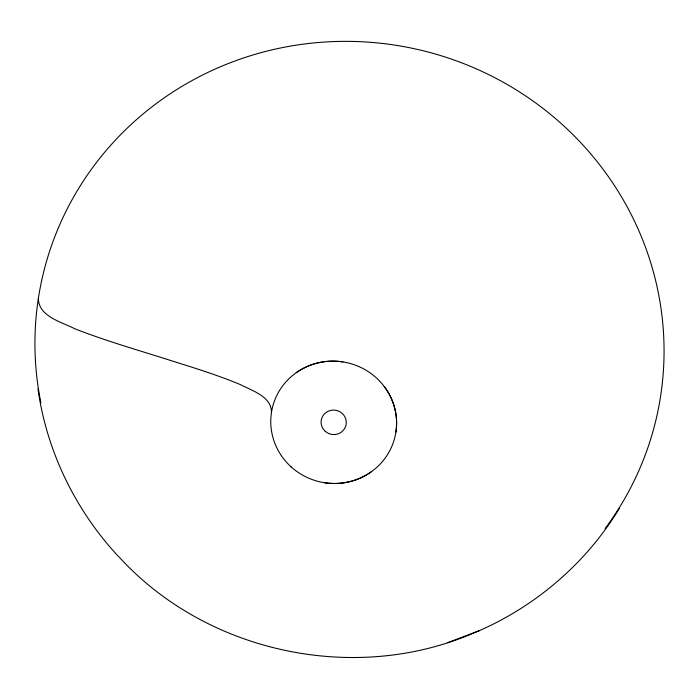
<?xml version="1.0" encoding="UTF-8"?>
<svg xmlns="http://www.w3.org/2000/svg" width="699" height="699" viewBox="0 0 699 699"><rect width="100%" height="100%" fill="white"/><g stroke="black" fill="none" stroke-linecap="round" stroke-linejoin="round"><path stroke-width="1.05" d="M38.349 298.543C38.725 316.664 61.678 321.986 74.907 328.81C103.4 339.959 132.801 348.565 161.967 357.757C188.328 366.11 214.908 373.991 240.465 384.633C252.121 390.776 271.789 396.525 271.448 412.576M619.436 508.243C586.784 562.276 537.077 605.247 479.357 630.664L476.674 631.713C357.338 684.941 207.586 653.731 119.389 557.33L117.371 555.303C75.02 509.422 46.676 450.907 37.991 389.011M447.701 642.652L479.357 630.664M40.883 402.738A314.961 305.472 11.9 0 1 416.228 49.14A314.961 305.472 11.9 0 1 605.089 528.593M371.143 471.904A62.997 61.101 11.9 0 1 324.432 482.712M296.21 372.716A62.997 61.101 11.9 0 1 342.921 361.907M384.223 386.486A62.997 61.101 11.9 0 1 395.914 432.043M291.265 466.993A62.997 61.101 11.9 0 0 395.127 436.167A62.997 61.101 11.9 0 0 314.637 363.777A62.997 61.101 11.9 0 0 291.265 466.993M325.192 431.248A12.599 12.215 11.9 0 0 345.97 425.088A12.599 12.215 11.9 0 0 329.867 410.61A12.599 12.215 11.9 0 0 325.192 431.248"/></g></svg>
